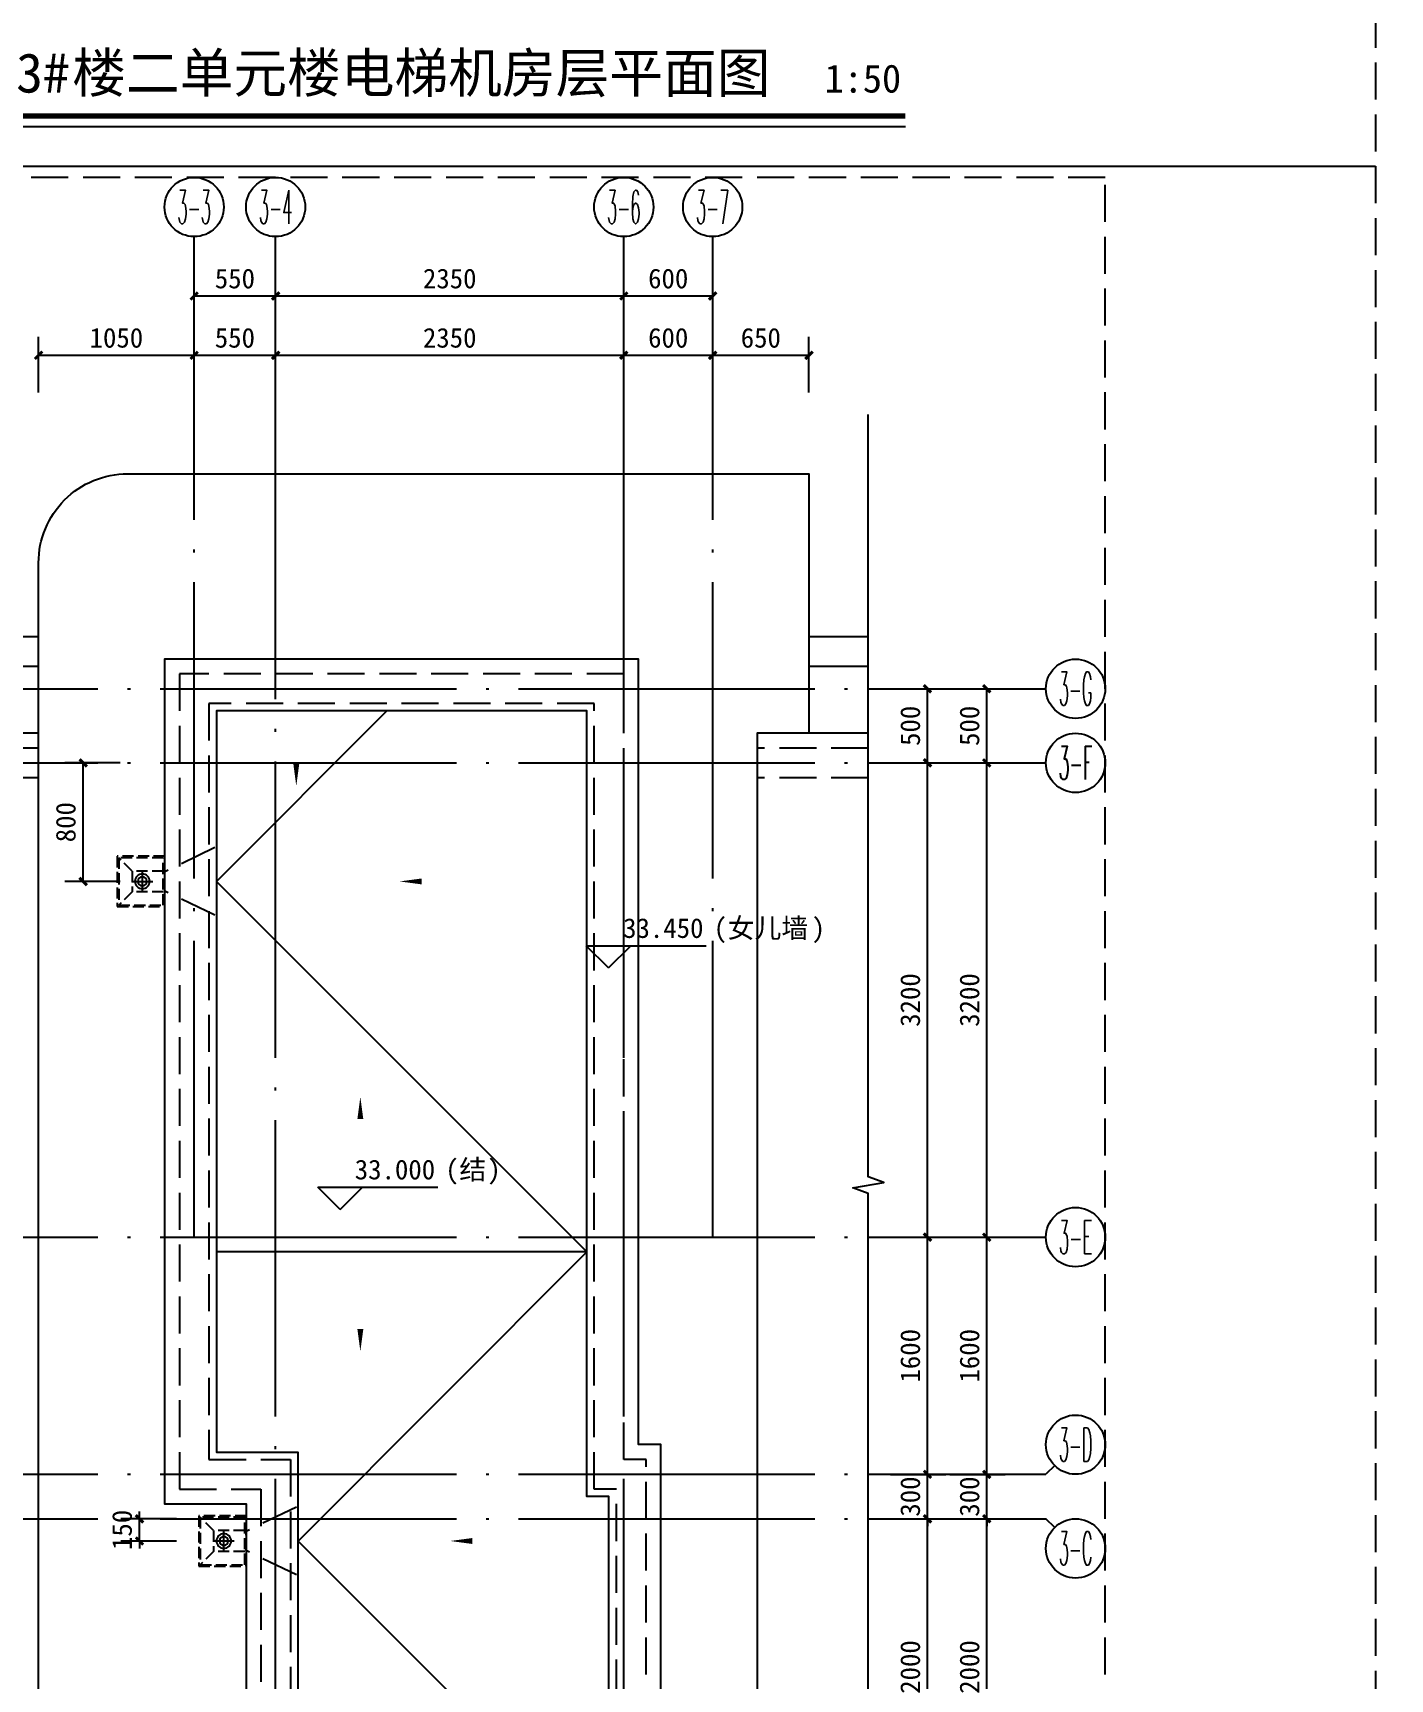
# Model space of a CAD drawing. Extents: x -10817 to 167545, y 26551 to 157048.
# Drawn here: x 91287 to 100448, y 41195 to 52301 of the extents above; entities that cross this region are included whole.
import ezdxf
from ezdxf.enums import TextEntityAlignment as Align
from ezdxf.xclip import XClip

# ---------------------------------------------------------------- set-up
doc = ezdxf.new("R2010")
doc.units = 0
doc.header["$LTSCALE"] = 1000
doc.header["$MEASUREMENT"] = 0
doc.header["$XCLIPFRAME"] = 0
for name, pattern in [('3#楼屋顶平面$0$DASH', [0.35, 0.25, -0.1]), ('DASH', [0.35, 0.25, -0.1]), ('DOTE', [2.42, 2, -0.2, 0.02, -0.2])]:
    doc.linetypes.add(name, pattern=pattern)
doc.layers.get('Defpoints').update_dxf_attribs({"color": 30, "linetype": 'DASH'})
for name, color, linetype in [('3#-夹层$0$A-ANNO-LEVL', 3, 'Continuous'), ('3#-夹层$0$A-ANNO-TEXT', 7, 'Continuous'), ('3#楼屋顶平面$0$A-00-HX-113-wall-01Y$0$HRAL', 31, 'Continuous'), ('3#楼屋顶平面$0$A-DRAN', 243, 'Continuous'), ('3#楼屋顶平面$0$A-DRAN-SYMB', 243, 'Continuous'), ('3#楼屋顶平面$0$A-ROOF', 241, 'Continuous'), ('A-ANNO-AXIS-CIRC', 3, 'Continuous'), ('A-ANNO-AXIS-TEXT', 7, 'Continuous'), ('A-ANNO-DIMS', 3, 'Continuous'), ('A-ANNO-DOTE', 10, 'DOTE'), ('A-ANNO-SYMB', 3, 'Continuous'), ('A-ANNO-TEXT', 7, 'Continuous'), ('A-DRAN', 243, 'Continuous'), ('AXIS_TEXT', 7, 'Continuous')]:
    doc.layers.add(name, color=color, linetype=linetype)
doc.styles.add('3#-夹层$0$_TCH_DIM', font='')
doc.styles.add('_TCH_AXIS', font='COMPLEX', dxfattribs={"bigfont": 'GBCBIG'})
doc.styles.add('_TCH_DIM_T3', font='')
doc.styles.add('COMPLEX', font='COMPLEX')
doc.styles.get("Standard").update_dxf_attribs({"font": ''})
doc.styles.get('3#-夹层$0$_TCH_DIM').set_extended_font_data('SimSun')
doc.styles.get('_TCH_DIM_T3').set_extended_font_data('SimSun')
doc.styles.get('Standard').set_extended_font_data('SimSun')
doc.dimstyles.new('_TCH_ARCH&&50', dxfattribs={"dimtxt": 132.911392, "dimasz": 50, "dimexe": 125, "dimexo": 150, "dimgap": 50, "dimtad": 1, "dimdec": 0, "dimzin": 0, "dimdsep": 46, "dimtxsty": '_TCH_DIM_T3', "dimblk": 'ARCHTICK', "dimcen": 0.09, "dimclrt": 7, "dimazin": 2, "dimtfac": 1, "dimtdec": 0, "dimtix": 1, "dimtmove": 2, "dimatfit": 3, "dimfxl": 50, "dimtolj": 1, "dimtzin": 0, "dimarcsym": 0})

# ---------------------------------------------------------------- blocks, each defined once
blk = doc.blocks.new('3#楼屋顶平面$0$$1$1#_arcd-2~9F$0$03_2#_arcd$0$04_F01_arcd$0$asdfded')
at = {"layer": '3#楼屋顶平面$0$A-DRAN-SYMB'}
for points in [[(-29300.2, 118966), (-29300.2, 118876)], [(-29342.2, 118921), (-29258.2, 118921)]]:
    blk.add_lwpolyline(points, dxfattribs=at)
for radius in [30, 18]:
    blk.add_circle((-29300.2, 118921), radius, dxfattribs=at)
blk = doc.blocks.new('3#楼屋顶平面')
at = {"layer": '3#楼屋顶平面$0$A-00-HX-113-wall-01Y$0$HRAL'}
for points in [[(-11300, 950), (-11300, -4250, 0.414214), (-10700, -4850), (10150, -4850), (10150, -3500), (-10100, -3500), (-10100, 950)], [(10751, -3500), (31000, -3500), (31000, 950), (32200, 950), (32200, -4250, -0.414214), (31600, -4850), (10751, -4850)]]:
    blk.add_lwpolyline(points, format="xyb", close=True, dxfattribs=at)
at = {"layer": '3#楼屋顶平面$0$A-DRAN'}
for points in [[(-449, 7450), (-1599, 6300), (901, 3800), (-1049, 1850), (651, 150)], [(21350, 7450), (22500, 6300), (20000, 3800), (21950, 1850), (20250, 150)], [(901, 3800), (-1599, 3800)], [(20000, 3800), (22500, 3800)]]:
    blk.add_lwpolyline(points, dxfattribs=at)
at = {"layer": '3#楼屋顶平面$0$A-DRAN-SYMB', "linetype": '3#楼屋顶平面$0$DASH', "ltscale": 0.3}
for p, q in [((-2169, 6370), (-2259, 6460)), ((23070, 6370), (23160, 6460)), ((-1959, 6370), (-2169, 6370)), ((-2169, 6370), (-2169, 6230)), ((22860, 6370), (23070, 6370)), ((23070, 6370), (23070, 6230)), ((-2169, 6230), (-2259, 6140)), ((-1959, 6230), (-2169, 6230)), ((22860, 6230), (23070, 6230)), ((23070, 6230), (23160, 6140)), ((-1619, 1920), (-1709, 2010)), ((22520, 1920), (22610, 2010)), ((-1409, 1920), (-1619, 1920)), ((-1619, 1920), (-1619, 1780)), ((22310, 1920), (22520, 1920)), ((22520, 1920), (22520, 1780)), ((-1619, 1780), (-1709, 1690)), ((-1409, 1780), (-1619, 1780)), ((22310, 1780), (22520, 1780)), ((22520, 1780), (22610, 1690))]:
    blk.add_line(p, q, dxfattribs=at)
at = {"layer": '3#楼屋顶平面$0$A-DRAN-SYMB', "linetype": '3#楼屋顶平面$0$DASH'}
for p, q in [((-1610, 6528), (-1949, 6365)), ((22511, 6528), (22850, 6365)), ((-1610, 6072), (-1949, 6235)), ((22511, 6072), (22850, 6235)), ((-1060, 2078), (-1399, 1915)), ((21961, 2078), (22300, 1915)), ((-1060, 1622), (-1399, 1785)), ((21961, 1622), (22300, 1785))]:
    blk.add_line(p, q, dxfattribs=at)
at = {"layer": '3#楼屋顶平面$0$A-DRAN-SYMB', "linetype": '3#楼屋顶平面$0$DASH', "ltscale": 0.3}
for points in [[(-2269, 6470), (-2269, 6130), (-1949, 6130), (-1949, 6470)], [(-2259, 6460), (-2259, 6140), (-1959, 6140), (-1959, 6460)], [(23170, 6470), (23170, 6130), (22850, 6130), (22850, 6470)], [(23160, 6460), (23160, 6140), (22860, 6140), (22860, 6460)], [(-1719, 2020), (-1719, 1680), (-1399, 1680), (-1399, 2020)], [(-1709, 2010), (-1709, 1690), (-1409, 1690), (-1409, 2010)], [(22620, 2020), (22620, 1680), (22300, 1680), (22300, 2020)], [(22610, 2010), (22610, 1690), (22310, 1690), (22310, 2010)]]:
    blk.add_lwpolyline(points, close=True, dxfattribs=at)
at = {"layer": '3#楼屋顶平面$0$A-ROOF'}
for points in [[(1450, -550), (-2200, -550, -0.414214), (-2800, 50), (-2800, 8450, -0.414214), (-2200, 9050), (2400, 9050), (2400, 7300), (2050, 7300), (2050, 50, -0.414214)], [(19450, -550), (23100, -550, 0.414214), (23700, 50), (23700, 8450, 0.414214), (23100, 9050), (18500, 9050), (18500, 7300), (18850, 7300), (18850, 50, 0.414214)]]:
    blk.add_lwpolyline(points, format="xyb", close=True, dxfattribs=at)
for points in [[(-2800, 7950), (-11000, 7950, 0.414214), (-11300, 7650), (-11300, 950)], [(32200, 950), (32200, 7650, 0.414214), (31900, 7950), (23700, 7950)]]:
    blk.add_lwpolyline(points, format="xyb", dxfattribs=at)
for points in [[(18500, 7950), (2400, 7950)], [(-2800, 7750), (-11100, 7750), (-11100, 950)], [(18500, 7750), (2400, 7750)], [(32000, 950), (32000, 7750), (23700, 7750)], [(-2800, 7300), (-10650, 7300), (-10650, 950)], [(18850, 7300), (2050, 7300)], [(31550, 950), (31550, 7300), (23700, 7300)], [(10150, -4200), (10751, -4200)], [(10150, -4650), (10751, -4650)], [(10150, -4850), (10751, -4850)]]:
    blk.add_lwpolyline(points, dxfattribs=at)
for points in [[(1400, -200), (1400, 2500), (1250, 2500), (1250, 7800), (-1950, 7800), (-1950, 2100), (-1400, 2100), (-1400, -200)], [(19500, -200), (19500, 2500), (19650, 2500), (19650, 7800), (22850, 7800), (22850, 2100), (22300, 2100), (22300, -200)], [(1050, 150), (1050, 2150), (900, 2150), (900, 7450), (-1600, 7450), (-1600, 2450), (-1050, 2450), (-1050, 150)], [(19850, 150), (19850, 2150), (20000, 2150), (20000, 7450), (22500, 7450), (22500, 2450), (21950, 2450), (21950, 150)], [(-7335, 6215), (-6465, 6215), (-6465, 7285), (-7335, 7285)], [(6165, 6215), (7035, 6215), (7035, 7285), (6165, 7285)], [(13865, 6215), (14735, 6215), (14735, 7285), (13865, 7285)], [(27365, 6215), (28235, 6215), (28235, 7285), (27365, 7285)], [(-10585, 1965), (-9815, 1965), (-9815, 2735), (-10585, 2735)], [(31485, 1965), (30715, 1965), (30715, 2735), (31485, 2735)], [(9015, 1765), (9785, 1765), (9785, 2535), (9015, 2535)], [(11885, 1765), (11115, 1765), (11115, 2535), (11885, 2535)]]:
    blk.add_lwpolyline(points, close=True, dxfattribs=at)
at = {"layer": '3#楼屋顶平面$0$A-ROOF', "linetype": '3#楼屋顶平面$0$DASH'}
for points in [[(1300, -100), (1300, 2400), (1150, 2400), (1150, 7700), (-1850, 7700), (-1850, 2200), (-1300, 2200), (-1300, -100)], [(19600, -100), (19600, 2400), (19750, 2400), (19750, 7700), (22750, 7700), (22750, 2200), (22200, 2200), (22200, -100)]]:
    blk.add_lwpolyline(points, close=True, dxfattribs=at)
for points in [[(1100, 100), (1100, 2200), (950, 2200), (950, 7500), (-1650, 7500), (-1650, 2400), (-1100, 2400), (-1100, 100), (1100, 100)], [(19800, 100), (19800, 2200), (19950, 2200), (19950, 7500), (22550, 7500), (22550, 2400), (22000, 2400), (22000, 100), (19800, 100)], [(-7335, 7200), (-10550, 7200), (-10550, 2735)], [(-2800, 7200), (-6465, 7200)], [(6165, 7200), (2050, 7200)], [(13865, 7200), (7035, 7200)], [(18850, 7200), (14735, 7200)], [(27365, 7200), (23700, 7200)], [(31450, 2735), (31450, 7200), (28235, 7200)], [(-7335, 7000), (-10350, 7000), (-10350, 2735)], [(-2800, 7000), (-6465, 7000)], [(6165, 7000), (2050, 7000)], [(13865, 7000), (7035, 7000)], [(18850, 7000), (14735, 7000)], [(27365, 7000), (23700, 7000)], [(31250, 2735), (31250, 7000), (28235, 7000)], [(-10550, 1965), (-10550, 950)], [(-10350, 1965), (-10350, 950)], [(31250, 950), (31250, 1965)], [(31450, 950), (31450, 1965)], [(10150, -3900), (10751, -3900)], [(10150, -4100), (10751, -4100)]]:
    blk.add_lwpolyline(points, dxfattribs=at)
at = {"ltscale": 0.3, "yscale": 1.66666664276272, "zscale": 1.66666664276272, "rotation": 180}
for p, xscale in [((46734, 204502), -1.66666664276272), ((-25834, 204502), 1.66666664276272)]:
    blk.add_blockref('3#楼屋顶平面$0$$1$1#_arcd-2~9F$0$03_2#_arcd$0$04_F01_arcd$0$asdfded', p, dxfattribs=dict(at, xscale=xscale))
at = {"yscale": 1.66666664276272, "zscale": 1.66666664276272, "rotation": 180}
for p, xscale in [((47284, 200052), -1.66666664276272), ((-26384, 200052), 1.66666664276272)]:
    blk.add_blockref('3#楼屋顶平面$0$$1$1#_arcd-2~9F$0$03_2#_arcd$0$04_F01_arcd$0$asdfded', p, dxfattribs=dict(at, xscale=xscale))
blk = doc.blocks.new('4#楼-HZS')
at = {"layer": 'Defpoints'}
blk.add_lwpolyline([(233510.1, -33931.3), (342410.1, -33931.3), (342410.1, -91331.3), (233510.1, -91331.3)], close=True, dxfattribs=at)
blk = doc.blocks.new('3、4#楼 北侧门头剖面$0$A$C68743212')
blk.add_blockref('4#楼-HZS', (-260976, 76631, 0))
blk = doc.blocks.new('3、4#楼 北侧门头剖面')
ref = blk.add_blockref('3、4#楼 北侧门头剖面$0$A$C68743212', (4150, 3500, 0), dxfattribs=dict(xscale=-1))
XClip(ref).set_block_clipping_path([(4798.9792002077, -3500), (4798.9792002077, -399.9916608699), (4398.9875394247, 0.0083390431), (-149.727296805, 0.1031708434), (-149.727296805, -30), (0.272703195, -30), (0.272703195, -170), (-149.727296805, -170), (-149.727296805, -200), (450.272703195, -200), (450.8968260299, -800), (300.6421525169, -800), (300.6421525169, -3500), (-349.727296805, -3500), (-349.727296805, 400.1031708434), (5198.9792002077, 400.1031708434), (5198.9792002077, -3500)])
blk = doc.blocks.new('_ArchTick')
at = {"color": 0, "linetype": 'ByBlock', "const_width": 0.4}
blk.add_lwpolyline([(-0.5, -0.5), (0.5, 0.5)], dxfattribs=at)
blk = doc.blocks.new('*D535')
at = {"layer": 'A-ANNO-DIMS', "color": 0, "lineweight": -2, "transparency": 16777216}
for p, q in [((92006, 42276), (92006, 42326)), ((92256, 42276), (91881, 42276)), ((92006, 42126), (92006, 42276)), ((92256, 42126), (91881, 42126)), ((92006, 42126), (92006, 42076))]:
    blk.add_line(p, q, dxfattribs=at)
at = {"layer": 'Defpoints', "color": 0, "transparency": 16777216}
for p in [(92006, 42276), (92406, 42276), (92406, 42126)]:
    blk.add_point(p, dxfattribs=at)
at = {"layer": 'A-ANNO-DIMS', "color": 0, "lineweight": -2, "transparency": 16777216, "xscale": 50, "yscale": 50, "zscale": 50}
for p, rotation in [((92006, 42276), 270), ((92006, 42126), 90)]:
    blk.add_blockref('_ArchTick', p, dxfattribs=dict(at, rotation=rotation))
at = {"layer": 'A-ANNO-DIMS', "color": 7, "transparency": 16777216, "insert": (91889, 42201), "char_height": 132.9, "attachment_point": 5, "rotation": 90, "style": '_TCH_DIM_T3'}
blk.add_mtext('\\A1;150', dxfattribs=at)
blk = doc.blocks.new('*D536')
at = {"layer": 'A-ANNO-DIMS', "color": 0, "lineweight": -2, "transparency": 16777216}
for p, q in [((91876, 47376), (91501, 47376)), ((91626, 46576), (91626, 47376)), ((91876, 46576), (91501, 46576))]:
    blk.add_line(p, q, dxfattribs=at)
at = {"layer": 'Defpoints', "color": 0, "transparency": 16777216}
for p in [(91626, 47376), (92026, 47376), (92026, 46576)]:
    blk.add_point(p, dxfattribs=at)
at = {"layer": 'A-ANNO-DIMS', "color": 0, "lineweight": -2, "transparency": 16777216, "xscale": 50, "yscale": 50, "zscale": 50}
for p, rotation in [((91626, 47376), 90), ((91626, 46576), 270)]:
    blk.add_blockref('_ArchTick', p, dxfattribs=dict(at, rotation=rotation))
at = {"layer": 'A-ANNO-DIMS', "color": 7, "transparency": 16777216, "insert": (91509, 46976), "char_height": 132.9, "attachment_point": 5, "rotation": 90, "style": '_TCH_DIM_T3'}
blk.add_mtext('\\A1;800', dxfattribs=at)
blk = doc.blocks.new('*D799')
at = {"layer": 'A-ANNO-DIMS', "color": 0, "lineweight": -2, "transparency": 16777216}
for p, q in [((97075, 42276), (97450, 42276)), ((97325, 40276), (97325, 42276)), ((97075, 40276), (97450, 40276))]:
    blk.add_line(p, q, dxfattribs=at)
at = {"layer": 'Defpoints', "color": 0, "transparency": 16777216}
for p in [(96925, 42276), (97325, 42276), (96925, 40276)]:
    blk.add_point(p, dxfattribs=at)
at = {"layer": 'A-ANNO-DIMS', "color": 0, "lineweight": -2, "transparency": 16777216, "xscale": 50, "yscale": 50, "zscale": 50}
for p, rotation in [((97325, 42276), 90), ((97325, 40276), 270)]:
    blk.add_blockref('_ArchTick', p, dxfattribs=dict(at, rotation=rotation))
at = {"layer": 'A-ANNO-DIMS', "color": 7, "transparency": 16777216, "insert": (97209, 41276), "char_height": 132.9, "attachment_point": 5, "rotation": 90, "style": '_TCH_DIM_T3'}
blk.add_mtext('\\A1;2000', dxfattribs=at)
blk = doc.blocks.new('*D800')
at = {"layer": 'A-ANNO-DIMS', "color": 0, "lineweight": -2, "transparency": 16777216}
for p, q in [((97075, 42576), (97450, 42576)), ((97325, 42576), (97325, 42626)), ((97325, 42276), (97325, 42576)), ((97075, 42276), (97450, 42276)), ((97325, 42276), (97325, 42226))]:
    blk.add_line(p, q, dxfattribs=at)
at = {"layer": 'Defpoints', "color": 0, "transparency": 16777216}
for p in [(96925, 42576), (97325, 42576), (96925, 42276)]:
    blk.add_point(p, dxfattribs=at)
at = {"layer": 'A-ANNO-DIMS', "color": 0, "lineweight": -2, "transparency": 16777216, "xscale": 50, "yscale": 50, "zscale": 50}
for p, rotation in [((97325, 42576), 270), ((97325, 42276), 90)]:
    blk.add_blockref('_ArchTick', p, dxfattribs=dict(at, rotation=rotation))
at = {"layer": 'A-ANNO-DIMS', "color": 7, "transparency": 16777216, "insert": (97209, 42426), "char_height": 132.9, "attachment_point": 5, "rotation": 90, "style": '_TCH_DIM_T3'}
blk.add_mtext('\\A1;300', dxfattribs=at)
blk = doc.blocks.new('*D801')
at = {"layer": 'A-ANNO-DIMS', "color": 0, "lineweight": -2, "transparency": 16777216}
for p, q in [((97075, 44176), (97450, 44176)), ((97325, 42576), (97325, 44176)), ((97075, 42576), (97450, 42576))]:
    blk.add_line(p, q, dxfattribs=at)
at = {"layer": 'Defpoints', "color": 0, "transparency": 16777216}
for p in [(96925, 44176), (97325, 44176), (96925, 42576)]:
    blk.add_point(p, dxfattribs=at)
at = {"layer": 'A-ANNO-DIMS', "color": 0, "lineweight": -2, "transparency": 16777216, "xscale": 50, "yscale": 50, "zscale": 50}
for p, rotation in [((97325, 44176), 90), ((97325, 42576), 270)]:
    blk.add_blockref('_ArchTick', p, dxfattribs=dict(at, rotation=rotation))
at = {"layer": 'A-ANNO-DIMS', "color": 7, "transparency": 16777216, "insert": (97209, 43376), "char_height": 132.9, "attachment_point": 5, "rotation": 90, "style": '_TCH_DIM_T3'}
blk.add_mtext('\\A1;1600', dxfattribs=at)
blk = doc.blocks.new('*D802')
at = {"layer": 'A-ANNO-DIMS', "color": 0, "lineweight": -2, "transparency": 16777216}
for p, q in [((97075, 47376), (97450, 47376)), ((97325, 44176), (97325, 47376)), ((97075, 44176), (97450, 44176))]:
    blk.add_line(p, q, dxfattribs=at)
at = {"layer": 'Defpoints', "color": 0, "transparency": 16777216}
for p in [(96925, 47376), (97325, 47376), (96925, 44176)]:
    blk.add_point(p, dxfattribs=at)
at = {"layer": 'A-ANNO-DIMS', "color": 0, "lineweight": -2, "transparency": 16777216, "xscale": 50, "yscale": 50, "zscale": 50}
for p, rotation in [((97325, 47376), 90), ((97325, 44176), 270)]:
    blk.add_blockref('_ArchTick', p, dxfattribs=dict(at, rotation=rotation))
at = {"layer": 'A-ANNO-DIMS', "color": 7, "transparency": 16777216, "insert": (97209, 45776), "char_height": 132.9, "attachment_point": 5, "rotation": 90, "style": '_TCH_DIM_T3'}
blk.add_mtext('\\A1;3200', dxfattribs=at)
blk = doc.blocks.new('*D803')
at = {"layer": 'A-ANNO-DIMS', "color": 0, "lineweight": -2, "transparency": 16777216}
for p, q in [((97075, 47876), (97450, 47876)), ((97325, 47376), (97325, 47876)), ((97075, 47376), (97450, 47376))]:
    blk.add_line(p, q, dxfattribs=at)
at = {"layer": 'Defpoints', "color": 0, "transparency": 16777216}
for p in [(96925, 47876), (97325, 47876), (96925, 47376)]:
    blk.add_point(p, dxfattribs=at)
at = {"layer": 'A-ANNO-DIMS', "color": 0, "lineweight": -2, "transparency": 16777216, "xscale": 50, "yscale": 50, "zscale": 50}
for p, rotation in [((97325, 47876), 90), ((97325, 47376), 270)]:
    blk.add_blockref('_ArchTick', p, dxfattribs=dict(at, rotation=rotation))
at = {"layer": 'A-ANNO-DIMS', "color": 7, "transparency": 16777216, "insert": (97209, 47626), "char_height": 132.9, "attachment_point": 5, "rotation": 90, "style": '_TCH_DIM_T3'}
blk.add_mtext('\\A1;500', dxfattribs=at)
blk = doc.blocks.new('*D804')
at = {"layer": 'A-ANNO-DIMS', "color": 0, "lineweight": -2, "transparency": 16777216}
for p, q in [((97475, 42276), (97850, 42276)), ((97725, 40276), (97725, 42276)), ((97475, 40276), (97850, 40276))]:
    blk.add_line(p, q, dxfattribs=at)
at = {"layer": 'Defpoints', "color": 0, "transparency": 16777216}
for p in [(97325, 42276), (97725, 42276), (97325, 40276)]:
    blk.add_point(p, dxfattribs=at)
at = {"layer": 'A-ANNO-DIMS', "color": 0, "lineweight": -2, "transparency": 16777216, "xscale": 50, "yscale": 50, "zscale": 50}
for p, rotation in [((97725, 42276), 90), ((97725, 40276), 270)]:
    blk.add_blockref('_ArchTick', p, dxfattribs=dict(at, rotation=rotation))
at = {"layer": 'A-ANNO-DIMS', "color": 7, "transparency": 16777216, "insert": (97609, 41276), "char_height": 132.9, "attachment_point": 5, "rotation": 90, "style": '_TCH_DIM_T3'}
blk.add_mtext('\\A1;2000', dxfattribs=at)
blk = doc.blocks.new('*D805')
at = {"layer": 'A-ANNO-DIMS', "color": 0, "lineweight": -2, "transparency": 16777216}
for p, q in [((97475, 42576), (97850, 42576)), ((97725, 42576), (97725, 42626)), ((97725, 42276), (97725, 42576)), ((97475, 42276), (97850, 42276)), ((97725, 42276), (97725, 42226))]:
    blk.add_line(p, q, dxfattribs=at)
at = {"layer": 'Defpoints', "color": 0, "transparency": 16777216}
for p in [(97325, 42576), (97725, 42576), (97325, 42276)]:
    blk.add_point(p, dxfattribs=at)
at = {"layer": 'A-ANNO-DIMS', "color": 0, "lineweight": -2, "transparency": 16777216, "xscale": 50, "yscale": 50, "zscale": 50}
for p, rotation in [((97725, 42576), 270), ((97725, 42276), 90)]:
    blk.add_blockref('_ArchTick', p, dxfattribs=dict(at, rotation=rotation))
at = {"layer": 'A-ANNO-DIMS', "color": 7, "transparency": 16777216, "insert": (97609, 42426), "char_height": 132.9, "attachment_point": 5, "rotation": 90, "style": '_TCH_DIM_T3'}
blk.add_mtext('\\A1;300', dxfattribs=at)
blk = doc.blocks.new('*D806')
at = {"layer": 'A-ANNO-DIMS', "color": 0, "lineweight": -2, "transparency": 16777216}
for p, q in [((97475, 44176), (97850, 44176)), ((97725, 42576), (97725, 44176)), ((97475, 42576), (97850, 42576))]:
    blk.add_line(p, q, dxfattribs=at)
at = {"layer": 'Defpoints', "color": 0, "transparency": 16777216}
for p in [(97325, 44176), (97725, 44176), (97325, 42576)]:
    blk.add_point(p, dxfattribs=at)
at = {"layer": 'A-ANNO-DIMS', "color": 0, "lineweight": -2, "transparency": 16777216, "xscale": 50, "yscale": 50, "zscale": 50}
for p, rotation in [((97725, 44176), 90), ((97725, 42576), 270)]:
    blk.add_blockref('_ArchTick', p, dxfattribs=dict(at, rotation=rotation))
at = {"layer": 'A-ANNO-DIMS', "color": 7, "transparency": 16777216, "insert": (97609, 43376), "char_height": 132.9, "attachment_point": 5, "rotation": 90, "style": '_TCH_DIM_T3'}
blk.add_mtext('\\A1;1600', dxfattribs=at)
blk = doc.blocks.new('*D807')
at = {"layer": 'A-ANNO-DIMS', "color": 0, "lineweight": -2, "transparency": 16777216}
for p, q in [((97475, 47376), (97850, 47376)), ((97725, 44176), (97725, 47376)), ((97475, 44176), (97850, 44176))]:
    blk.add_line(p, q, dxfattribs=at)
at = {"layer": 'Defpoints', "color": 0, "transparency": 16777216}
for p in [(97325, 47376), (97725, 47376), (97325, 44176)]:
    blk.add_point(p, dxfattribs=at)
at = {"layer": 'A-ANNO-DIMS', "color": 0, "lineweight": -2, "transparency": 16777216, "xscale": 50, "yscale": 50, "zscale": 50}
for p, rotation in [((97725, 47376), 90), ((97725, 44176), 270)]:
    blk.add_blockref('_ArchTick', p, dxfattribs=dict(at, rotation=rotation))
at = {"layer": 'A-ANNO-DIMS', "color": 7, "transparency": 16777216, "insert": (97609, 45776), "char_height": 132.9, "attachment_point": 5, "rotation": 90, "style": '_TCH_DIM_T3'}
blk.add_mtext('\\A1;3200', dxfattribs=at)
blk = doc.blocks.new('*D808')
at = {"layer": 'A-ANNO-DIMS', "color": 0, "lineweight": -2, "transparency": 16777216}
for p, q in [((97475, 47876), (97850, 47876)), ((97725, 47376), (97725, 47876)), ((97475, 47376), (97850, 47376))]:
    blk.add_line(p, q, dxfattribs=at)
at = {"layer": 'Defpoints', "color": 0, "transparency": 16777216}
for p in [(97325, 47876), (97725, 47876), (97325, 47376)]:
    blk.add_point(p, dxfattribs=at)
at = {"layer": 'A-ANNO-DIMS', "color": 0, "lineweight": -2, "transparency": 16777216, "xscale": 50, "yscale": 50, "zscale": 50}
for p, rotation in [((97725, 47876), 90), ((97725, 47376), 270)]:
    blk.add_blockref('_ArchTick', p, dxfattribs=dict(at, rotation=rotation))
at = {"layer": 'A-ANNO-DIMS', "color": 7, "transparency": 16777216, "insert": (97609, 47626), "char_height": 132.9, "attachment_point": 5, "rotation": 90, "style": '_TCH_DIM_T3'}
blk.add_mtext('\\A1;500', dxfattribs=at)
blk = doc.blocks.new('*D809')
at = {"layer": 'A-ANNO-DIMS', "color": 0, "lineweight": -2, "transparency": 16777216}
for p, q in [((91325, 49876), (91325, 50251)), ((92375, 49876), (92375, 50251)), ((91325, 50126), (92375, 50126))]:
    blk.add_line(p, q, dxfattribs=at)
at = {"layer": 'Defpoints', "color": 0, "transparency": 16777216}
for p in [(92375, 50126), (91325, 49726), (92375, 49726)]:
    blk.add_point(p, dxfattribs=at)
at = {"layer": 'A-ANNO-DIMS', "color": 0, "lineweight": -2, "transparency": 16777216, "xscale": 50, "yscale": 50, "zscale": 50, "rotation": 180}
blk.add_blockref('_ArchTick', (91325, 50126), dxfattribs=at)
at = {"layer": 'A-ANNO-DIMS', "color": 0, "lineweight": -2, "transparency": 16777216, "xscale": 50, "yscale": 50, "zscale": 50}
blk.add_blockref('_ArchTick', (92375, 50126), dxfattribs=at)
at = {"layer": 'A-ANNO-DIMS', "color": 7, "transparency": 16777216, "insert": (91850, 50243), "char_height": 132.9, "attachment_point": 5, "style": '_TCH_DIM_T3'}
blk.add_mtext('\\A1;1050', dxfattribs=at)
blk = doc.blocks.new('*D810')
at = {"layer": 'A-ANNO-DIMS', "color": 0, "lineweight": -2, "transparency": 16777216}
for p, q in [((92375, 49876), (92375, 50251)), ((92925, 49876), (92925, 50251)), ((92375, 50126), (92925, 50126))]:
    blk.add_line(p, q, dxfattribs=at)
at = {"layer": 'Defpoints', "color": 0, "transparency": 16777216}
for p in [(92925, 50126), (92375, 49726), (92925, 49726)]:
    blk.add_point(p, dxfattribs=at)
at = {"layer": 'A-ANNO-DIMS', "color": 0, "lineweight": -2, "transparency": 16777216, "xscale": 50, "yscale": 50, "zscale": 50, "rotation": 180}
blk.add_blockref('_ArchTick', (92375, 50126), dxfattribs=at)
at = {"layer": 'A-ANNO-DIMS', "color": 0, "lineweight": -2, "transparency": 16777216, "xscale": 50, "yscale": 50, "zscale": 50}
blk.add_blockref('_ArchTick', (92925, 50126), dxfattribs=at)
at = {"layer": 'A-ANNO-DIMS', "color": 7, "transparency": 16777216, "insert": (92650, 50243), "char_height": 132.9, "attachment_point": 5, "style": '_TCH_DIM_T3'}
blk.add_mtext('\\A1;550', dxfattribs=at)
blk = doc.blocks.new('*D811')
at = {"layer": 'A-ANNO-DIMS', "color": 0, "lineweight": -2, "transparency": 16777216}
for p, q in [((92925, 49876), (92925, 50251)), ((95275, 49876), (95275, 50251)), ((92925, 50126), (95275, 50126))]:
    blk.add_line(p, q, dxfattribs=at)
at = {"layer": 'Defpoints', "color": 0, "transparency": 16777216}
for p in [(95275, 50126), (92925, 49726), (95275, 49726)]:
    blk.add_point(p, dxfattribs=at)
at = {"layer": 'A-ANNO-DIMS', "color": 0, "lineweight": -2, "transparency": 16777216, "xscale": 50, "yscale": 50, "zscale": 50, "rotation": 180}
blk.add_blockref('_ArchTick', (92925, 50126), dxfattribs=at)
at = {"layer": 'A-ANNO-DIMS', "color": 0, "lineweight": -2, "transparency": 16777216, "xscale": 50, "yscale": 50, "zscale": 50}
blk.add_blockref('_ArchTick', (95275, 50126), dxfattribs=at)
at = {"layer": 'A-ANNO-DIMS', "color": 7, "transparency": 16777216, "insert": (94100, 50243), "char_height": 132.9, "attachment_point": 5, "style": '_TCH_DIM_T3'}
blk.add_mtext('\\A1;2350', dxfattribs=at)
blk = doc.blocks.new('*D812')
at = {"layer": 'A-ANNO-DIMS', "color": 0, "lineweight": -2, "transparency": 16777216}
for p, q in [((95275, 49876), (95275, 50251)), ((95875, 49876), (95875, 50251)), ((95275, 50126), (95875, 50126))]:
    blk.add_line(p, q, dxfattribs=at)
at = {"layer": 'Defpoints', "color": 0, "transparency": 16777216}
for p in [(95875, 50126), (95275, 49726), (95875, 49726)]:
    blk.add_point(p, dxfattribs=at)
at = {"layer": 'A-ANNO-DIMS', "color": 0, "lineweight": -2, "transparency": 16777216, "xscale": 50, "yscale": 50, "zscale": 50, "rotation": 180}
blk.add_blockref('_ArchTick', (95275, 50126), dxfattribs=at)
at = {"layer": 'A-ANNO-DIMS', "color": 0, "lineweight": -2, "transparency": 16777216, "xscale": 50, "yscale": 50, "zscale": 50}
blk.add_blockref('_ArchTick', (95875, 50126), dxfattribs=at)
at = {"layer": 'A-ANNO-DIMS', "color": 7, "transparency": 16777216, "insert": (95575, 50243), "char_height": 132.9, "attachment_point": 5, "style": '_TCH_DIM_T3'}
blk.add_mtext('\\A1;600', dxfattribs=at)
blk = doc.blocks.new('*D813')
at = {"layer": 'A-ANNO-DIMS', "color": 0, "lineweight": -2, "transparency": 16777216}
for p, q in [((95875, 49876), (95875, 50251)), ((96525, 49876), (96525, 50251)), ((95875, 50126), (96525, 50126))]:
    blk.add_line(p, q, dxfattribs=at)
at = {"layer": 'Defpoints', "color": 0, "transparency": 16777216}
for p in [(96525, 50126), (95875, 49726), (96525, 49726)]:
    blk.add_point(p, dxfattribs=at)
at = {"layer": 'A-ANNO-DIMS', "color": 0, "lineweight": -2, "transparency": 16777216, "xscale": 50, "yscale": 50, "zscale": 50, "rotation": 180}
blk.add_blockref('_ArchTick', (95875, 50126), dxfattribs=at)
at = {"layer": 'A-ANNO-DIMS', "color": 0, "lineweight": -2, "transparency": 16777216, "xscale": 50, "yscale": 50, "zscale": 50}
blk.add_blockref('_ArchTick', (96525, 50126), dxfattribs=at)
at = {"layer": 'A-ANNO-DIMS', "color": 7, "transparency": 16777216, "insert": (96200, 50243), "char_height": 132.9, "attachment_point": 5, "style": '_TCH_DIM_T3'}
blk.add_mtext('\\A1;650', dxfattribs=at)
blk = doc.blocks.new('*D814')
at = {"layer": 'A-ANNO-DIMS', "color": 0, "lineweight": -2, "transparency": 16777216}
for p, q in [((92375, 50276), (92375, 50651)), ((92925, 50276), (92925, 50651)), ((92375, 50526), (92925, 50526))]:
    blk.add_line(p, q, dxfattribs=at)
at = {"layer": 'Defpoints', "color": 0, "transparency": 16777216}
for p in [(92925, 50526), (92375, 50126), (92925, 50126)]:
    blk.add_point(p, dxfattribs=at)
at = {"layer": 'A-ANNO-DIMS', "color": 0, "lineweight": -2, "transparency": 16777216, "xscale": 50, "yscale": 50, "zscale": 50, "rotation": 180}
blk.add_blockref('_ArchTick', (92375, 50526), dxfattribs=at)
at = {"layer": 'A-ANNO-DIMS', "color": 0, "lineweight": -2, "transparency": 16777216, "xscale": 50, "yscale": 50, "zscale": 50}
blk.add_blockref('_ArchTick', (92925, 50526), dxfattribs=at)
at = {"layer": 'A-ANNO-DIMS', "color": 7, "transparency": 16777216, "insert": (92650, 50643), "char_height": 132.9, "attachment_point": 5, "style": '_TCH_DIM_T3'}
blk.add_mtext('\\A1;550', dxfattribs=at)
blk = doc.blocks.new('*D815')
at = {"layer": 'A-ANNO-DIMS', "color": 0, "lineweight": -2, "transparency": 16777216}
for p, q in [((92925, 50276), (92925, 50651)), ((95275, 50276), (95275, 50651)), ((92925, 50526), (95275, 50526))]:
    blk.add_line(p, q, dxfattribs=at)
at = {"layer": 'Defpoints', "color": 0, "transparency": 16777216}
for p in [(95275, 50526), (92925, 50126), (95275, 50126)]:
    blk.add_point(p, dxfattribs=at)
at = {"layer": 'A-ANNO-DIMS', "color": 0, "lineweight": -2, "transparency": 16777216, "xscale": 50, "yscale": 50, "zscale": 50, "rotation": 180}
blk.add_blockref('_ArchTick', (92925, 50526), dxfattribs=at)
at = {"layer": 'A-ANNO-DIMS', "color": 0, "lineweight": -2, "transparency": 16777216, "xscale": 50, "yscale": 50, "zscale": 50}
blk.add_blockref('_ArchTick', (95275, 50526), dxfattribs=at)
at = {"layer": 'A-ANNO-DIMS', "color": 7, "transparency": 16777216, "insert": (94100, 50643), "char_height": 132.9, "attachment_point": 5, "style": '_TCH_DIM_T3'}
blk.add_mtext('\\A1;2350', dxfattribs=at)
blk = doc.blocks.new('*D816')
at = {"layer": 'A-ANNO-DIMS', "color": 0, "lineweight": -2, "transparency": 16777216}
for p, q in [((95275, 50276), (95275, 50651)), ((95875, 50276), (95875, 50651)), ((95275, 50526), (95875, 50526))]:
    blk.add_line(p, q, dxfattribs=at)
at = {"layer": 'Defpoints', "color": 0, "transparency": 16777216}
for p in [(95875, 50526), (95275, 50126), (95875, 50126)]:
    blk.add_point(p, dxfattribs=at)
at = {"layer": 'A-ANNO-DIMS', "color": 0, "lineweight": -2, "transparency": 16777216, "xscale": 50, "yscale": 50, "zscale": 50, "rotation": 180}
blk.add_blockref('_ArchTick', (95275, 50526), dxfattribs=at)
at = {"layer": 'A-ANNO-DIMS', "color": 0, "lineweight": -2, "transparency": 16777216, "xscale": 50, "yscale": 50, "zscale": 50}
blk.add_blockref('_ArchTick', (95875, 50526), dxfattribs=at)
at = {"layer": 'A-ANNO-DIMS', "color": 7, "transparency": 16777216, "insert": (95575, 50643), "char_height": 132.9, "attachment_point": 5, "style": '_TCH_DIM_T3'}
blk.add_mtext('\\A1;600', dxfattribs=at)
blk = doc.blocks.new('_AXISO')
blk.add_circle((0, 0), 0.5)
at = {"layer": 'AXIS_TEXT', "style": 'COMPLEX', "width": 1.041667}
blk.add_attdef('A', text='', height=0.56, dxfattribs=at).set_placement((-0.25, -0.28), (0.25, -0.28), align=Align.FIT)

msp = doc.modelspace()

# ---------------------------------------------------------------- linework, layer by layer
msp.add_lwpolyline([(88000, 51401.2), (100350, 51401.2)])
at = {"layer": '3#-夹层$0$A-ANNO-LEVL'}
for p, q in [((95171.7, 45992.5), (95021.7, 46142.5)), ((95021.7, 46142.5), (95831.8, 46142.5)), ((95171.7, 45992.5), (95321.7, 46142.5)), ((93360.4, 44363.5), (93210.4, 44513.5)), ((93210.4, 44513.5), (94020.5, 44513.5)), ((93360.4, 44363.5), (93510.4, 44513.5))]:
    msp.add_line(p, q, dxfattribs=at)
at = {"layer": 'A-ANNO-AXIS-CIRC'}
for p, q in [((92375, 49726.3), (92375, 50926.3)), ((92925, 49726.3), (92925, 50926.3)), ((95275, 49726.3), (95275, 50926.3)), ((95875, 49726.3), (95875, 50926.3)), ((96925, 47876.2), (98125, 47876.2)), ((96925, 47376.2), (98125, 47376.2)), ((96925, 44176.2), (98125, 44176.2)), ((96925, 42576.2), (98125, 42576.2)), ((98183.6, 42634.8), (98125, 42576.2)), ((96925, 42276.2), (98125, 42276.2)), ((98183.6, 42217.6), (98125, 42276.2))]:
    msp.add_line(p, q, dxfattribs=at)
at = {"layer": 'A-ANNO-DOTE'}
for points in [[(92375, 44176.2), (92375, 50926.3)], [(92925, 38126.2), (92925, 50926.3)], [(95275, 38126.2), (95275, 50926.3)], [(95875, 44176.2), (95875, 50926.3)], [(89725, 47876.2), (98125, 47876.2)], [(89725, 47376.2), (98125, 47376.2)], [(89725, 44176.2), (98125, 44176.2)], [(89725, 42576.2), (98125, 42576.2)], [(89725, 42276.2), (98125, 42276.2)]]:
    msp.add_lwpolyline(points, dxfattribs=at)
at = {"layer": 'A-ANNO-SYMB', "const_width": 35}
msp.add_lwpolyline([(91173.6, 51739.8), (97176.4, 51739.8)], dxfattribs=at)
at = {"layer": 'A-ANNO-SYMB'}
for points in [[(91173.6, 51669.8), (97176.4, 51669.8)], [(96925, 39326.2), (96925, 44470), (96820, 44508.2), (97030, 44545.2), (96925, 44582.5), (96925, 49726.3)]]:
    msp.add_lwpolyline(points, dxfattribs=at)
at = {"layer": 'A-DRAN'}
for points in [[(93064.4, 47569.8, 0, 0, 0), (93064.4, 47219.8, 0, 40, 0), (93064.4, 47369.8, 0, 0, 0)], [(94111.8, 46576.2, 0, 0, 0), (93761.8, 46576.2, 0, 40, 0), (93911.8, 46576.2, 0, 0, 0)], [(93496.8, 44772.8, 0, 0, 0), (93496.8, 45122.8, 0, 40, 0), (93496.8, 44972.8, 0, 0, 0)], [(93496.8, 43755.9, 0, 0, 0), (93496.8, 43405.9, 0, 40, 0), (93496.8, 43555.9, 0, 0, 0)], [(94453.2, 42126.3, 0, 0, 0), (94103.2, 42126.3, 0, 40, 0), (94253.2, 42126.3, 0, 0, 0)]]:
    msp.add_lwpolyline(points, format="xyseb", dxfattribs=at)
at = {"layer": 'Defpoints'}
for points in [[(63300, 65751.2), (100350, 65751.2), (100350, 37051.2), (63300, 37051.2)], [(98525, 51326.3), (89325, 51326.3), (89325, 37726.2), (98525, 37726.2)]]:
    msp.add_lwpolyline(points, close=True, dxfattribs=at)

# ---------------------------------------------------------------- block references
msp.add_blockref('3、4#楼 北侧门头剖面', (152144.9, 54006.2))
ref = msp.add_blockref('3#楼屋顶平面', (94125, 40276.2))
XClip(ref).set_block_clipping_path([(-3199.9981464891, -950.0000000002), (2800.0686035752, 9450.1028259397)])
at = {"layer": 'A-ANNO-AXIS-CIRC'}
ref = msp.add_blockref('_AXISO', (92375, 51126.3), dxfattribs=dict(at, xscale=400, yscale=400, zscale=400))
ref.add_attrib('A', '3-3', dxfattribs={"layer": 'A-ANNO-AXIS-TEXT', "height": 226.27, "style": '_TCH_AXIS', "width": 0.328125}).set_placement((92261.8, 51013.2), (92488.1, 51013.2), align=Align.FIT)
ref = msp.add_blockref('_AXISO', (92925, 51126.3), dxfattribs=dict(at, xscale=400, yscale=400, zscale=400))
ref.add_attrib('A', '3-4', dxfattribs={"layer": 'A-ANNO-AXIS-TEXT', "height": 226.27, "style": '_TCH_AXIS', "width": 0.318182}).set_placement((92811.8, 51013.2), (93038.1, 51013.2), align=Align.FIT)
ref = msp.add_blockref('_AXISO', (95275, 51126.3), dxfattribs=dict(at, xscale=400, yscale=400, zscale=400))
ref.add_attrib('A', '3-6', dxfattribs={"layer": 'A-ANNO-AXIS-TEXT', "height": 226.27, "style": '_TCH_AXIS', "width": 0.323077}).set_placement((95161.8, 51013.2), (95388.1, 51013.2), align=Align.FIT)
ref = msp.add_blockref('_AXISO', (95875, 51126.3), dxfattribs=dict(at, xscale=400, yscale=400, zscale=400))
ref.add_attrib('A', '3-7', dxfattribs={"layer": 'A-ANNO-AXIS-TEXT', "height": 226.27, "style": '_TCH_AXIS', "width": 0.323077}).set_placement((95761.8, 51013.2), (95988.1, 51013.2), align=Align.FIT)
ref = msp.add_blockref('_AXISO', (98325, 47876.2), dxfattribs=dict(at, xscale=400, yscale=400, zscale=400))
ref.add_attrib('A', '3-G', dxfattribs={"layer": 'A-ANNO-AXIS-TEXT', "height": 226.27, "style": '_TCH_AXIS', "width": 0.308824}).set_placement((98211.9, 47763), (98438.2, 47763), align=Align.FIT)
ref = msp.add_blockref('_AXISO', (98325, 47376.2), dxfattribs=dict(at, xscale=400, yscale=400, zscale=400))
ref.add_attrib('A', '3-F', dxfattribs={"layer": 'A-ANNO-AXIS-TEXT', "height": 226.27, "style": '_TCH_AXIS', "width": 0.323077}).set_placement((98211.9, 47263), (98438.2, 47263), align=Align.FIT)
ref = msp.add_blockref('_AXISO', (98325, 44176.2), dxfattribs=dict(at, xscale=400, yscale=400, zscale=400))
ref.add_attrib('A', '3-E', dxfattribs={"layer": 'A-ANNO-AXIS-TEXT', "height": 226.27, "style": '_TCH_AXIS', "width": 0.318182}).set_placement((98211.9, 44063), (98438.2, 44063), align=Align.FIT)
ref = msp.add_blockref('_AXISO', (98325, 42776.2), dxfattribs=dict(at, xscale=400, yscale=400, zscale=400))
ref.add_attrib('A', '3-D', dxfattribs={"layer": 'A-ANNO-AXIS-TEXT', "height": 226.27, "style": '_TCH_AXIS', "width": 0.313433}).set_placement((98211.9, 42663), (98438.2, 42663), align=Align.FIT)
ref = msp.add_blockref('_AXISO', (98325, 42076.2), dxfattribs=dict(at, xscale=400, yscale=400, zscale=400))
ref.add_attrib('A', '3-C', dxfattribs={"layer": 'A-ANNO-AXIS-TEXT', "height": 226.27, "style": '_TCH_AXIS', "width": 0.318182}).set_placement((98211.9, 41963), (98438.2, 41963), align=Align.FIT)

# ---------------------------------------------------------------- texts
at = {"layer": '3#-夹层$0$A-ANNO-TEXT', "color": 7, "style": '3#-夹层$0$_TCH_DIM'}
for s, height, p in [('33.450', 132.91, (95270.4, 46195)), ('(', 132.9, (95881.8, 46195)), ('女儿墙', 132.91, (95976.3, 46195)), (')', 132.9, (96543.4, 46195)), ('33.000', 132.91, (93459.1, 44566)), ('(', 132.9, (94070.5, 44566)), ('结', 132.9, (94165, 44566)), (')', 132.9, (94354, 44566))]:
    msp.add_text(s, height=height, dxfattribs=at).set_placement(p)
at = {"layer": 'A-ANNO-TEXT', "color": 7}
for s, height, p in [('楼二单元楼电梯机房层平面图', 265.823, (91551.7, 51898.4)), ('3#', 265.82, (91173.6, 51898.4)), ('1:50', 189.87, (96630.6, 51898.4))]:
    msp.add_text(s, height=height, dxfattribs=at).set_placement(p)

# ---------------------------------------------------------------- dimensions: what is measured, and where the dimension line sits
at = {"layer": 'A-ANNO-DIMS'}
for p1, p2, distance, picture, middle in [((92375, 50126.3), (92925, 50126.3), 400, '*D814', (92650, 50642.7)), ((92925, 50126.3), (95275, 50126.3), 400, '*D815', (94100, 50642.7)), ((95275, 50126.3), (95875, 50126.3), 400, '*D816', (95575, 50642.7)), ((91325, 49726.3), (92375, 49726.3), 400, '*D809', (91850, 50242.7)), ((92375, 49726.3), (92925, 49726.3), 400, '*D810', (92650, 50242.7)), ((92925, 49726.3), (95275, 49726.3), 400, '*D811', (94100, 50242.7)), ((95275, 49726.3), (95875, 49726.3), 400, '*D812', (95575, 50242.7)), ((95875, 49726.3), (96525, 49726.3), 400, '*D813', (96200, 50242.7)), ((96925, 47376.2), (96925, 47876.2), -400, '*D803', (97208.6, 47626.2)), ((97325, 47376.2), (97325, 47876.2), -400, '*D808', (97608.6, 47626.2)), ((92025.8, 46576.2), (92025.8, 47376.2), 400, '*D536', (91509.3, 46976.2)), ((96925, 44176.2), (96925, 47376.2), -400, '*D802', (97208.6, 45776.2)), ((97325, 44176.2), (97325, 47376.2), -400, '*D807', (97608.6, 45776.2)), ((96925, 42576.2), (96925, 44176.2), -400, '*D801', (97208.6, 43376.2)), ((97325, 42576.2), (97325, 44176.2), -400, '*D806', (97608.6, 43376.2)), ((96925, 42276.2), (96925, 42576.2), -400, '*D800', (97208.6, 42426.2)), ((97325, 42276.2), (97325, 42576.2), -400, '*D805', (97608.6, 42426.2)), ((92405.8, 42126.3), (92405.8, 42276.2), 400, '*D535', (91889.3, 42201.2)), ((96925, 40276.2), (96925, 42276.2), -400, '*D799', (97208.6, 41276.2)), ((97325, 40276.2), (97325, 42276.2), -400, '*D804', (97608.6, 41276.2))]:
    dim = msp.add_aligned_dim(p1=p1, p2=p2, distance=distance, dimstyle='_TCH_ARCH&&50', dxfattribs=at)
    dim.commit()
    dim.dimension.update_dxf_attribs({"geometry": picture, "text_midpoint": middle})

doc.saveas('drawing.dxf')
